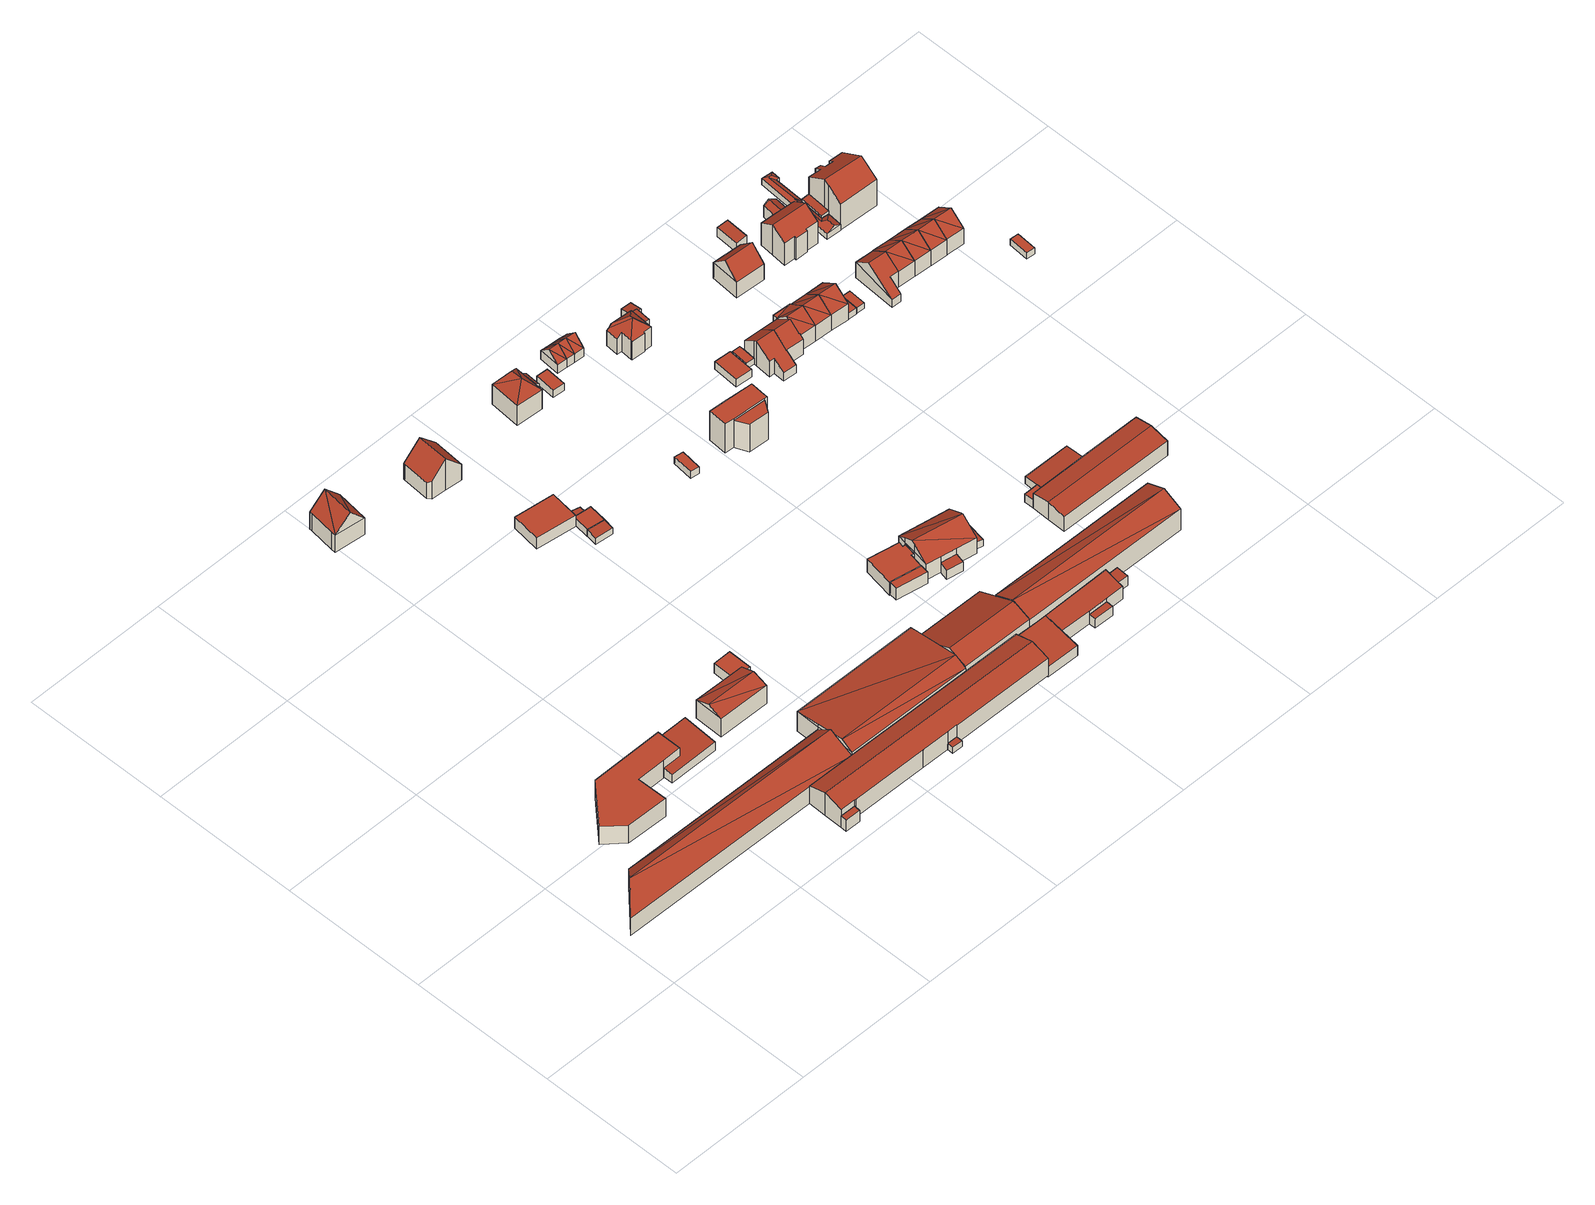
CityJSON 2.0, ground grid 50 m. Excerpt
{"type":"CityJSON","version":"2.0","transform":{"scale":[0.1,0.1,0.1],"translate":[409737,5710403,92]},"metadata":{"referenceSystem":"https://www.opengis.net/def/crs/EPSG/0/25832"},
"CityObjects":{
"building1":{"type":"Building","attributes":{"Gemeindeschluessel":"05978036","Geometrietyp2DReferenz":"3000","function":"31001_2000","roofType":"1000","measuredHeight":7.28},"geometry":[{"type":"MultiSurface","lod":"2","boundaries":[[[0,1,2,3]],[[1,4,5,2]],[[4,6,7,5]],[[6,8,9,7]],[[8,10,11,9]],[[10,12,13,11]],[[12,14,15,13]],[[14,0,3,15]],[[14,12,10,8,6,4,1,0]],[[3,2,5,7,9,11,13,15]]],"semantics":{"surfaces":[{"type":"WallSurface"},{"type":"RoofSurface"},{"type":"GroundSurface"}],"values":[0,0,0,0,0,0,0,0,1,2]}}]},
"building2":{"type":"Building","attributes":{"Gemeindeschluessel":"05978036","Geometrietyp2DReferenz":"3000","function":"31001_2460","roofType":"2100","measuredHeight":4.48},"geometry":[{"type":"MultiSurface","lod":"2","boundaries":[[[16,17,18,19]],[[17,20,21,18]],[[20,22,23,21]],[[22,24,25,23]],[[24,26,27,25]],[[26,16,19,27]],[[26,24,22,20,17,16]],[[19,18,21,23,25,27]]],"semantics":{"surfaces":[{"type":"WallSurface"},{"type":"RoofSurface"},{"type":"GroundSurface"}],"values":[0,0,0,0,0,0,1,2]}}]},
"building3":{"type":"Building","attributes":{"Gemeindeschluessel":"05978036","Geometrietyp2DReferenz":"3000","function":"31001_2000","roofType":"3100","measuredHeight":9.37},"geometry":[{"type":"MultiSurface","lod":"2","boundaries":[[[28,29,30,31]],[[29,32,33,30]],[[32,34,35,33]],[[34,28,31,35]],[[32,29,36]],[[28,34,37]],[[36,28,37]],[[28,36,29]],[[32,37,34]],[[37,32,36]],[[31,30,33,35]]],"semantics":{"surfaces":[{"type":"WallSurface"},{"type":"RoofSurface"},{"type":"GroundSurface"}],"values":[0,0,0,0,0,0,1,1,1,1,2]}}]},
"building4":{"type":"Building","attributes":{"Gemeindeschluessel":"05978036","Geometrietyp2DReferenz":"3000","function":"31001_2500","roofType":"1000","measuredHeight":4.1},"geometry":[{"type":"MultiSurface","lod":"2","boundaries":[[[38,39,40,41]],[[39,42,43,40]],[[42,44,45,43]],[[44,46,47,45]],[[46,38,41,47]],[[46,44,42,39,38]],[[41,40,43,45,47]]],"semantics":{"surfaces":[{"type":"WallSurface"},{"type":"RoofSurface"},{"type":"GroundSurface"}],"values":[0,0,0,0,0,1,2]}}]},
"building5":{"type":"Building","attributes":{"Gemeindeschluessel":"05978036","Geometrietyp2DReferenz":"3000","function":"31001_1100","roofType":"3100","measuredHeight":12.92},"geometry":[{"type":"MultiSurface","lod":"2","boundaries":[[[48,49,50,51]],[[49,52,53,50]],[[52,54,55,53]],[[54,56,57,55]],[[56,58,59,57]],[[58,48,51,59]],[[58,60,61]],[[61,48,58]],[[49,60,56,54,52]],[[49,61,60]],[[56,60,58]],[[48,61,49]],[[51,50,53,55,57,59]]],"semantics":{"surfaces":[{"type":"WallSurface"},{"type":"RoofSurface"},{"type":"GroundSurface"}],"values":[0,0,0,0,0,0,1,1,1,1,0,0,2]}}]},
"building6":{"type":"Building","attributes":{"Gemeindeschluessel":"05978036","Geometrietyp2DReferenz":"3000","function":"31001_2000"},"children":["building6-1","building6-2","building6-3"]},
"building6-1":{"type":"BuildingPart","attributes":{"roofType":"2100","measuredHeight":4.75},"parents":["building6"],"geometry":[{"type":"MultiSurface","lod":"2","boundaries":[[[62,63,64,65]],[[66,67,68,69]],[[67,62,65,68]],[[67,66,63,62]],[[65,64,69,68]],[[69,64,63,66]]],"semantics":{"surfaces":[{"type":"WallSurface"},{"type":"RoofSurface"},{"type":"GroundSurface"},{"type":"ClosureSurface"}],"values":[0,0,0,1,2,3]}}]},
"building6-2":{"type":"BuildingPart","attributes":{"roofType":"2100","measuredHeight":2.44},"parents":["building6"],"geometry":[{"type":"MultiSurface","lod":"2","boundaries":[[[70,71,72,73]],[[71,74,75,72]],[[76,77,78,79]],[[77,70,73,78]],[[77,76,74,71,70]],[[73,72,75,79,78]],[[79,75,74,76]]],"semantics":{"surfaces":[{"type":"WallSurface"},{"type":"RoofSurface"},{"type":"GroundSurface"},{"type":"ClosureSurface"}],"values":[0,0,0,0,1,2,3]}}]},
"building6-3":{"type":"BuildingPart","attributes":{"roofType":"3100","measuredHeight":9.26},"parents":["building6"],"geometry":[{"type":"MultiSurface","lod":"2","boundaries":[[[80,75,74]],[[80,81,82,75]],[[81,83,84,82]],[[83,85,66,69,84]],[[86,87,88,64,63]],[[87,89,90,88]],[[89,91,92,90]],[[91,93,94,92]],[[93,95,96,94]],[[95,97,98,96]],[[97,99,100,98]],[[99,101,102,100]],[[101,103,78,102]],[[103,104,76,79,78]],[[99,97,95,93,91,89,87]],[[87,86,85,83,81,80,104,103,101,99]],[[79,75,82,84,69,64,88,90,92,94,96,98,100,102,78]],[[74,76,104,80]],[[74,75,79,76]],[[63,66,85,86]],[[63,64,69,66]]],"semantics":{"surfaces":[{"type":"WallSurface"},{"type":"RoofSurface"},{"type":"GroundSurface"},{"type":"ClosureSurface"}],"values":[0,0,0,0,0,0,0,0,0,0,0,0,0,0,1,1,2,0,3,0,3]}}]},
"building7":{"type":"Building","attributes":{"Gemeindeschluessel":"05978036","Geometrietyp2DReferenz":"3000","function":"31001_2000"},"children":["building7-1","building7-2","building7-3","building7-4"]},
"building7-1":{"type":"BuildingPart","attributes":{"roofType":"3100","measuredHeight":11.89},"parents":["building7"],"geometry":[{"type":"MultiSurface","lod":"2","boundaries":[[[105,106,107,108]],[[109,110,111,112,113,114]],[[110,105,108,111]],[[105,110,115]],[[116,105,115]],[[105,116,117,118,106]],[[109,115,110]],[[115,109,116]],[[108,107,112,111]],[[114,119,109]],[[112,107,106,120,113]],[[113,120,119,114]],[[116,109,119,117]],[[118,120,106]],[[117,119,120,118]]],"semantics":{"surfaces":[{"type":"WallSurface"},{"type":"RoofSurface"},{"type":"GroundSurface"},{"type":"ClosureSurface"}],"values":[0,0,0,0,1,1,1,1,2,0,3,3,0,0,3]}}]},
"building7-2":{"type":"BuildingPart","attributes":{"roofType":"3100","measuredHeight":10.57},"parents":["building7"],"geometry":[{"type":"MultiSurface","lod":"2","boundaries":[[[121,122,123,124,125]],[[122,126,127,123]],[[126,128,129,130,127]],[[131,132,133,134,135]],[[131,136,137,138]],[[138,132,131]],[[137,139,140,126,122]],[[122,141,142,143,138,137]],[[121,141,122]],[[126,140,128]],[[134,124,123,127,130,135]],[[125,144,121]],[[145,133,132]],[[125,124,134,133]],[[125,133,145,144]],[[129,128,146]],[[135,130,129,147,131]],[[147,129,146]],[[138,143,145,132]],[[142,141,121,144]],[[143,142,144,145]],[[128,140,139,146]],[[147,136,131]],[[146,139,137,136,147]]],"semantics":{"surfaces":[{"type":"WallSurface"},{"type":"RoofSurface"},{"type":"GroundSurface"},{"type":"ClosureSurface"}],"values":[0,0,0,0,1,1,1,1,0,0,2,0,0,3,3,0,3,3,0,0,3,0,3,3]}}]},
"building7-3":{"type":"BuildingPart","attributes":{"roofType":"3100","measuredHeight":10.95},"parents":["building7"],"geometry":[{"type":"MultiSurface","lod":"2","boundaries":[[[133,148,149,134]],[[148,150,151,149]],[[150,125,124,151]],[[150,148,152]],[[152,133,145,143,153]],[[133,152,148]],[[150,153,142,144,125]],[[153,150,152]],[[134,149,151,124]],[[134,124,125,133]],[[142,153,143]],[[125,144,145,133]],[[144,142,143,145]]],"semantics":{"surfaces":[{"type":"WallSurface"},{"type":"RoofSurface"},{"type":"GroundSurface"},{"type":"ClosureSurface"}],"values":[0,0,0,0,1,1,1,1,2,3,0,3,3]}}]},
"building7-4":{"type":"BuildingPart","attributes":{"roofType":"3100","measuredHeight":11.75},"parents":["building7"],"geometry":[{"type":"MultiSurface","lod":"2","boundaries":[[[154,155,131,135,107,106]],[[129,156,157,130]],[[155,154,158,159]],[[156,129,146,139,159,158,117,119,114]],[[107,135,130,157,112]],[[136,131,155]],[[129,130,135,131,147]],[[147,131,136]],[[112,157,156,113]],[[106,120,118,154]],[[107,112,113,120,106]],[[155,159,139,137,136]],[[147,146,129]],[[136,137,139,146,147]],[[158,154,118,117]],[[114,113,156]],[[119,120,113,114]],[[120,119,117,118]]],"semantics":{"surfaces":[{"type":"WallSurface"},{"type":"RoofSurface"},{"type":"GroundSurface"},{"type":"ClosureSurface"}],"values":[0,0,1,1,2,0,3,3,0,0,3,0,3,3,0,0,3,3]}}]},
"building8":{"type":"Building","attributes":{"Gemeindeschluessel":"05978036","Geometrietyp2DReferenz":"3000","function":"31001_2400","roofType":"1000","measuredHeight":4.52},"geometry":[{"type":"MultiSurface","lod":"2","boundaries":[[[160,161,162,163]],[[161,164,165,162]],[[164,166,167,165]],[[166,168,169,167]],[[168,170,171,169]],[[170,160,163,171]],[[170,168,166,164,161,160]],[[163,162,165,167,169,171]]],"semantics":{"surfaces":[{"type":"WallSurface"},{"type":"RoofSurface"},{"type":"GroundSurface"}],"values":[0,0,0,0,0,0,1,2]}}]},
"building9":{"type":"Building","attributes":{"Gemeindeschluessel":"05978036","Geometrietyp2DReferenz":"3000","function":"31001_1000","roofType":"3100","measuredHeight":12.85},"geometry":[{"type":"MultiSurface","lod":"2","boundaries":[[[172,173,174,175]],[[173,176,177,174]],[[176,178,179,177]],[[178,180,181,179]],[[180,182,183,181]],[[182,184,185,183]],[[184,186,187,185]],[[186,188,189,187]],[[188,172,175,189]],[[184,182,180,178,176]],[[176,173,172,188,186,184]],[[175,174,177,179,181,183,185,187,189]]],"semantics":{"surfaces":[{"type":"WallSurface"},{"type":"RoofSurface"},{"type":"GroundSurface"}],"values":[0,0,0,0,0,0,0,0,0,1,1,2]}}]},
"building10":{"type":"Building","attributes":{"Gemeindeschluessel":"05978036","Geometrietyp2DReferenz":"3000","function":"31001_2400","roofType":"2100","measuredHeight":2.75},"geometry":[{"type":"MultiSurface","lod":"2","boundaries":[[[190,191,192,193]],[[191,194,195,192]],[[194,196,197,195]],[[196,190,193,197]],[[196,194,191,190]],[[193,192,195,197]]],"semantics":{"surfaces":[{"type":"WallSurface"},{"type":"RoofSurface"},{"type":"GroundSurface"}],"values":[0,0,0,0,1,2]}}]},
"building11":{"type":"Building","attributes":{"Gemeindeschluessel":"05978036","Geometrietyp2DReferenz":"3000","function":"31001_2460","roofType":"1000","measuredHeight":2.92},"geometry":[{"type":"MultiSurface","lod":"2","boundaries":[[[191,198,199,200]],[[198,201,202,199]],[[201,203,204,202]],[[203,205,206,204]],[[205,194,207,206]],[[194,191,200,207]],[[194,205,203,201,198,191]],[[200,199,202,204,206,207]]],"semantics":{"surfaces":[{"type":"WallSurface"},{"type":"RoofSurface"},{"type":"GroundSurface"}],"values":[0,0,0,0,0,0,1,2]}}]},
"building12":{"type":"Building","attributes":{"Gemeindeschluessel":"05978036","Geometrietyp2DReferenz":"3000","function":"31001_2400","roofType":"2100","measuredHeight":3},"geometry":[{"type":"MultiSurface","lod":"2","boundaries":[[[208,201,209,210]],[[201,211,212,209]],[[211,213,214,212]],[[213,208,210,214]],[[213,211,201,208]],[[210,209,212,214]]],"semantics":{"surfaces":[{"type":"WallSurface"},{"type":"RoofSurface"},{"type":"GroundSurface"}],"values":[0,0,0,0,1,2]}}]},
"building13":{"type":"Building","attributes":{"Gemeindeschluessel":"05978036","Geometrietyp2DReferenz":"3000","function":"51009_1610","roofType":"1000","measuredHeight":4.83},"geometry":[{"type":"MultiSurface","lod":"2","boundaries":[[[215,216,217,218]],[[216,219,220,217]],[[219,221,222,220]],[[221,215,218,222]],[[221,219,216,215]],[[218,217,220,222]]],"semantics":{"surfaces":[{"type":"WallSurface"},{"type":"RoofSurface"},{"type":"GroundSurface"}],"values":[0,0,0,0,1,2]}}]},
"building14":{"type":"Building","attributes":{"Gemeindeschluessel":"05978036","Geometrietyp2DReferenz":"3000","function":"31001_2000","roofType":"1000","measuredHeight":5.39},"geometry":[{"type":"MultiSurface","lod":"2","boundaries":[[[223,224,225,226]],[[224,227,228,225]],[[227,229,230,228]],[[229,231,232,230]],[[231,233,234,232]],[[233,235,236,234]],[[235,237,238,236]],[[237,223,226,238]],[[237,235,233,231,229,227,224,223]],[[226,225,228,230,232,234,236,238]]],"semantics":{"surfaces":[{"type":"WallSurface"},{"type":"RoofSurface"},{"type":"GroundSurface"}],"values":[0,0,0,0,0,0,0,0,1,2]}}]},
"building15":{"type":"Building","attributes":{"Gemeindeschluessel":"05978036","Geometrietyp2DReferenz":"3000","function":"31001_2000"},"children":["building15-1","building15-2","building15-3","building15-4"]},
"building15-1":{"type":"BuildingPart","attributes":{"roofType":"2100","measuredHeight":6.74},"parents":["building15"],"geometry":[{"type":"MultiSurface","lod":"2","boundaries":[[[239,240,241,242,243]],[[244,245,246,247,248]],[[245,249,250,251,246]],[[252,253,254,255,256]],[[253,252,249,245,244,240,239]],[[243,242,247,246,251,255,254]],[[244,248,241,240]],[[248,247,242,241]],[[256,250,249,252]],[[256,255,251,250]],[[243,254,253,239]]],"semantics":{"surfaces":[{"type":"WallSurface"},{"type":"RoofSurface"},{"type":"GroundSurface"},{"type":"ClosureSurface"}],"values":[0,0,0,0,1,2,0,3,0,3,3]}}]},
"building15-2":{"type":"BuildingPart","attributes":{"roofType":"2100","measuredHeight":4.12},"parents":["building15"],"geometry":[{"type":"MultiSurface","lod":"2","boundaries":[[[241,257,258,242]],[[257,259,260,258]],[[259,248,247,260]],[[248,259,257,241]],[[242,258,260,247]],[[242,247,248,241]]],"semantics":{"surfaces":[{"type":"WallSurface"},{"type":"RoofSurface"},{"type":"GroundSurface"},{"type":"ClosureSurface"}],"values":[0,0,0,1,2,3]}}]},
"building15-3":{"type":"BuildingPart","attributes":{"roofType":"2100","measuredHeight":6.67},"parents":["building15"],"geometry":[{"type":"MultiSurface","lod":"2","boundaries":[[[261,262,263,264]],[[262,239,243,263]],[[265,266,267,254,253]],[[266,268,269,267]],[[268,261,264,269]],[[268,266,265,239,262,261]],[[264,263,243,254,267,269]],[[265,253,239]],[[253,254,243,239]]],"semantics":{"surfaces":[{"type":"WallSurface"},{"type":"RoofSurface"},{"type":"GroundSurface"},{"type":"ClosureSurface"}],"values":[0,0,0,0,0,1,2,0,3]}}]},
"building15-4":{"type":"BuildingPart","attributes":{"roofType":"2100","measuredHeight":3.86},"parents":["building15"],"geometry":[{"type":"MultiSurface","lod":"2","boundaries":[[[270,256,255,271]],[[250,272,273,251]],[[272,270,271,273]],[[272,250,256,270]],[[271,255,251,273]],[[251,255,256,250]]],"semantics":{"surfaces":[{"type":"WallSurface"},{"type":"RoofSurface"},{"type":"GroundSurface"},{"type":"ClosureSurface"}],"values":[0,0,0,1,2,3]}}]},
"building16":{"type":"Building","attributes":{"Gemeindeschluessel":"05978036","Geometrietyp2DReferenz":"3000","function":"31001_2500","roofType":"1000","measuredHeight":2.7},"geometry":[{"type":"MultiSurface","lod":"2","boundaries":[[[274,275,276,277]],[[275,278,279,276]],[[278,280,281,279]],[[280,274,277,281]],[[280,278,275,274]],[[277,276,279,281]]],"semantics":{"surfaces":[{"type":"WallSurface"},{"type":"RoofSurface"},{"type":"GroundSurface"}],"values":[0,0,0,0,1,2]}}]},
"building17":{"type":"Building","attributes":{"Gemeindeschluessel":"05978036","Geometrietyp2DReferenz":"3000","function":"31001_1000"},"children":["building17-1","building17-2"]},
"building17-1":{"type":"BuildingPart","attributes":{"roofType":"2100","measuredHeight":8.07},"parents":["building17"],"geometry":[{"type":"MultiSurface","lod":"2","boundaries":[[[282,283,284,285,286]],[[283,287,288,284]],[[287,289,290,288]],[[289,291,292,293,290]],[[291,289,287,283,282]],[[285,284,288,290,293]],[[286,292,291,282]],[[286,285,293,292]]],"semantics":{"surfaces":[{"type":"WallSurface"},{"type":"RoofSurface"},{"type":"GroundSurface"},{"type":"ClosureSurface"}],"values":[0,0,0,0,1,2,0,3]}}]},
"building17-2":{"type":"BuildingPart","attributes":{"roofType":"3200","measuredHeight":13.08},"parents":["building17"],"geometry":[{"type":"MultiSurface","lod":"2","boundaries":[[[294,295,296,297]],[[295,298,299,296]],[[298,286,285,299]],[[292,300,301,293]],[[300,302,303,301]],[[302,294,297,303]],[[298,295,294,304]],[[302,300,305]],[[294,305,304]],[[305,294,302]],[[305,298,304]],[[298,305,300,292,286]],[[297,296,299,285,293,301,303]],[[293,285,286,292]]],"semantics":{"surfaces":[{"type":"WallSurface"},{"type":"RoofSurface"},{"type":"GroundSurface"},{"type":"ClosureSurface"}],"values":[0,0,0,0,0,0,1,1,1,1,1,1,2,3]}}]},
"building18":{"type":"Building","attributes":{"Gemeindeschluessel":"05978036","Geometrietyp2DReferenz":"3000","function":"31001_2000"},"children":["building18-1","building18-2"]},
"building18-1":{"type":"BuildingPart","attributes":{"roofType":"3100","measuredHeight":10.33},"parents":["building18"],"geometry":[{"type":"MultiSurface","lod":"2","boundaries":[[[306,307,308,309]],[[307,310,311,308]],[[310,312,313,311]],[[312,314,315,313]],[[314,316,315]],[[317,318,319]],[[317,320,321,318]],[[320,322,323,321]],[[322,324,325,323]],[[324,326,327,325]],[[326,306,309,327]],[[328,329,306,326]],[[326,330,331,328]],[[312,332,328,331]],[[333,320,317,314,312,331]],[[322,333,331,330,324]],[[320,333,322]],[[307,329,328,332,310]],[[310,332,312]],[[324,330,326]],[[306,329,307]],[[309,308,311,313,315,318,321,323,325,327]],[[319,316,314,317]],[[319,318,315,316]]],"semantics":{"surfaces":[{"type":"WallSurface"},{"type":"RoofSurface"},{"type":"GroundSurface"},{"type":"ClosureSurface"}],"values":[0,0,0,0,0,0,0,0,0,0,0,1,1,1,1,0,0,0,0,0,0,2,0,3]}}]},
"building18-2":{"type":"BuildingPart","attributes":{"roofType":"2100","measuredHeight":4.2},"parents":["building18"],"geometry":[{"type":"MultiSurface","lod":"2","boundaries":[[[316,334,335,315]],[[334,336,337,335]],[[336,319,318,337]],[[319,336,334,316]],[[315,335,337,318]],[[315,318,319,316]]],"semantics":{"surfaces":[{"type":"WallSurface"},{"type":"RoofSurface"},{"type":"GroundSurface"},{"type":"ClosureSurface"}],"values":[0,0,0,1,2,3]}}]},
"building19":{"type":"Building","attributes":{"Gemeindeschluessel":"05978036","Geometrietyp2DReferenz":"3000","function":"31001_2000","roofType":"2100","measuredHeight":2.86},"geometry":[{"type":"MultiSurface","lod":"2","boundaries":[[[338,339,340,341]],[[339,342,343,340]],[[342,344,345,343]],[[344,338,341,345]],[[344,342,339,338]],[[341,340,343,345]]],"semantics":{"surfaces":[{"type":"WallSurface"},{"type":"RoofSurface"},{"type":"GroundSurface"}],"values":[0,0,0,0,1,2]}}]},
"building20":{"type":"Building","attributes":{"Gemeindeschluessel":"05978036","Geometrietyp2DReferenz":"3000","function":"31001_2460","roofType":"1000","measuredHeight":3.03},"geometry":[{"type":"MultiSurface","lod":"2","boundaries":[[[346,347,348,349]],[[347,350,351,348]],[[350,352,353,351]],[[352,346,349,353]],[[352,350,347,346]],[[349,348,351,353]]],"semantics":{"surfaces":[{"type":"WallSurface"},{"type":"RoofSurface"},{"type":"GroundSurface"}],"values":[0,0,0,0,1,2]}}]},
"building21":{"type":"Building","attributes":{"Gemeindeschluessel":"05978036","Geometrietyp2DReferenz":"3000","function":"31001_2400"},"children":["building21-1","building21-2"]},
"building21-1":{"type":"BuildingPart","attributes":{"roofType":"1000","measuredHeight":11.9},"parents":["building21"],"geometry":[{"type":"MultiSurface","lod":"2","boundaries":[[[354,355,356,357]],[[355,358,359,356]],[[358,360,361,359]],[[360,362,363,361]],[[362,364,365,363]],[[364,366,367,365]],[[366,368,369,370,367]],[[371,354,357,372,373]],[[371,368,366,364,362,360,358,355,354]],[[357,356,359,361,363,365,367,370,372]],[[373,369,368,371]],[[373,372,370,369]]],"semantics":{"surfaces":[{"type":"WallSurface"},{"type":"RoofSurface"},{"type":"GroundSurface"},{"type":"ClosureSurface"}],"values":[0,0,0,0,0,0,0,0,1,2,0,3]}}]},
"building21-2":{"type":"BuildingPart","attributes":{"roofType":"1000","measuredHeight":11.31},"parents":["building21"],"geometry":[{"type":"MultiSurface","lod":"2","boundaries":[[[374,373,372,375]],[[369,376,377,370]],[[376,374,375,377]],[[376,369,373,374]],[[375,372,370,377]],[[370,372,373,369]]],"semantics":{"surfaces":[{"type":"WallSurface"},{"type":"RoofSurface"},{"type":"GroundSurface"},{"type":"ClosureSurface"}],"values":[0,0,0,1,2,3]}}]},
"building22":{"type":"Building","attributes":{"Gemeindeschluessel":"05978036","Geometrietyp2DReferenz":"3000","function":"31001_2460"},"children":["building22-1","building22-2","building22-3"]},
"building22-1":{"type":"BuildingPart","attributes":{"roofType":"3100","measuredHeight":6.96},"parents":["building22"],"geometry":[{"type":"MultiSurface","lod":"2","boundaries":[[[378,379,380,381]],[[379,382,383,380]],[[382,384,385,383]],[[382,379,386]],[[386,378,387,388]],[[378,386,379]],[[382,388,389,384]],[[388,382,386]],[[381,380,383,385]],[[381,385,384,378]],[[388,387,388,389]],[[388,387,378,384,389]]],"semantics":{"surfaces":[{"type":"WallSurface"},{"type":"RoofSurface"},{"type":"GroundSurface"},{"type":"ClosureSurface"}],"values":[0,0,0,0,1,1,1,1,2,3,0,3]}}]},
"building22-2":{"type":"BuildingPart","attributes":{"roofType":"3100","measuredHeight":6.96},"parents":["building22"],"geometry":[{"type":"MultiSurface","lod":"2","boundaries":[[[390,391,392,393]],[[394,395,396,397]],[[395,390,393,396]],[[390,395,398]],[[399,390,398]],[[390,399,400,391]],[[394,398,395]],[[398,394,401,399]],[[393,392,397,396]],[[397,392,391,394]],[[399,401,399,400]],[[399,401,394,391,400]]],"semantics":{"surfaces":[{"type":"WallSurface"},{"type":"RoofSurface"},{"type":"GroundSurface"},{"type":"ClosureSurface"}],"values":[0,0,0,0,1,1,1,1,2,3,0,3]}}]},
"building22-3":{"type":"BuildingPart","attributes":{"roofType":"3100","measuredHeight":6.93},"parents":["building22"],"geometry":[{"type":"MultiSurface","lod":"2","boundaries":[[[378,381,392,391]],[[394,397,385,384]],[[388,391,400,399]],[[391,388,387,378]],[[384,399,401,394]],[[399,384,389,388]],[[392,381,385,397]],[[384,385,381,378]],[[391,392,397,394]],[[378,387,388,389,384]],[[394,401,399,400,391]]],"semantics":{"surfaces":[{"type":"WallSurface"},{"type":"RoofSurface"},{"type":"GroundSurface"},{"type":"ClosureSurface"}],"values":[0,0,1,1,1,1,2,3,3,3,3]}}]},
"building23":{"type":"Building","attributes":{"Gemeindeschluessel":"05978036","Geometrietyp2DReferenz":"3000","function":"31001_2000","roofType":"1000","measuredHeight":3.32},"geometry":[{"type":"MultiSurface","lod":"2","boundaries":[[[402,403,404,405]],[[403,406,407,404]],[[406,408,409,407]],[[408,402,405,409]],[[408,406,403,402]],[[405,404,407,409]]],"semantics":{"surfaces":[{"type":"WallSurface"},{"type":"RoofSurface"},{"type":"GroundSurface"}],"values":[0,0,0,0,1,2]}}]},
"building24":{"type":"Building","attributes":{"Gemeindeschluessel":"05978036","Geometrietyp2DReferenz":"3000","function":"31001_1000"},"children":["building24-1","building24-2"]},
"building24-1":{"type":"BuildingPart","attributes":{"roofType":"2100","measuredHeight":7.32},"parents":["building24"],"geometry":[{"type":"MultiSurface","lod":"2","boundaries":[[[410,411,412,413]],[[414,415,416,417]],[[415,410,413,416]],[[415,414,411,410]],[[413,412,417,416]],[[417,412,411,414]]],"semantics":{"surfaces":[{"type":"WallSurface"},{"type":"RoofSurface"},{"type":"GroundSurface"},{"type":"ClosureSurface"}],"values":[0,0,0,1,2,3]}}]},
"building24-2":{"type":"BuildingPart","attributes":{"roofType":"3200","measuredHeight":11.45},"parents":["building24"],"geometry":[{"type":"MultiSurface","lod":"2","boundaries":[[[418,419,420,421]],[[419,422,423,420]],[[422,424,414,417,423]],[[425,426,427,412,411]],[[426,428,429,427]],[[428,430,431,429]],[[430,432,433,431]],[[432,434,435,433]],[[434,436,437,435]],[[436,438,439,437]],[[438,440,441,439]],[[440,418,421,441]],[[436,434,432,430,428,442]],[[424,422,443]],[[426,425,424,443]],[[428,426,443,442]],[[422,419,442,443]],[[419,418,440,438,436,442]],[[421,420,423,417,412,427,429,431,433,435,437,439,441]],[[411,414,424,425]],[[411,412,417,414]]],"semantics":{"surfaces":[{"type":"WallSurface"},{"type":"RoofSurface"},{"type":"GroundSurface"},{"type":"ClosureSurface"}],"values":[0,0,0,0,0,0,0,0,0,0,0,0,1,1,1,1,1,1,2,0,3]}}]},
"building25":{"type":"Building","attributes":{"Gemeindeschluessel":"05978036","Geometrietyp2DReferenz":"3000","function":"31001_2460","roofType":"1000","measuredHeight":3},"geometry":[{"type":"MultiSurface","lod":"2","boundaries":[[[444,445,446,447]],[[445,448,449,446]],[[448,450,451,449]],[[450,444,447,451]],[[450,448,445,444]],[[447,446,449,451]]],"semantics":{"surfaces":[{"type":"WallSurface"},{"type":"RoofSurface"},{"type":"GroundSurface"}],"values":[0,0,0,0,1,2]}}]},
"building26":{"type":"Building","attributes":{"Gemeindeschluessel":"05978036","Geometrietyp2DReferenz":"3000","function":"31001_2460","roofType":"2100","measuredHeight":3.54},"geometry":[{"type":"MultiSurface","lod":"2","boundaries":[[[452,453,454,455]],[[453,456,457,454]],[[456,458,459,457]],[[458,460,461,459]],[[460,452,455,461]],[[460,458,456,453,452]],[[455,454,457,459,461]]],"semantics":{"surfaces":[{"type":"WallSurface"},{"type":"RoofSurface"},{"type":"GroundSurface"}],"values":[0,0,0,0,0,1,2]}}]},
"building27":{"type":"Building","attributes":{"Gemeindeschluessel":"05978036","Geometrietyp2DReferenz":"3000","function":"31001_2460","roofType":"1000","measuredHeight":2.44},"geometry":[{"type":"MultiSurface","lod":"2","boundaries":[[[462,463,464,465]],[[463,466,467,464]],[[466,468,469,467]],[[468,470,471,469]],[[470,462,465,471]],[[470,468,466,463,462]],[[465,464,467,469,471]]],"semantics":{"surfaces":[{"type":"WallSurface"},{"type":"RoofSurface"},{"type":"GroundSurface"}],"values":[0,0,0,0,0,1,2]}}]},
"building28":{"type":"Building","attributes":{"Gemeindeschluessel":"05978036","Geometrietyp2DReferenz":"3000","function":"31001_9998","roofType":"2100","measuredHeight":4.62},"geometry":[{"type":"MultiSurface","lod":"2","boundaries":[[[472,473,474,475]],[[473,476,477,474]],[[476,478,479,477]],[[478,472,475,479]],[[478,476,473,472]],[[475,474,477,479]]],"semantics":{"surfaces":[{"type":"WallSurface"},{"type":"RoofSurface"},{"type":"GroundSurface"}],"values":[0,0,0,0,1,2]}}]},
"building29":{"type":"Building","attributes":{"Gemeindeschluessel":"05978036","Geometrietyp2DReferenz":"3000","function":"31001_2000","roofType":"3100","measuredHeight":7.21},"geometry":[{"type":"MultiSurface","lod":"2","boundaries":[[[480,481,405,482]],[[481,483,409,405]],[[483,484,485,409]],[[484,486,487,485]],[[486,488,489,487]],[[488,490,491,489]],[[490,492,493,491]],[[492,480,482,493]],[[488,486,484,483,481,480]],[[480,492,490,488]],[[482,405,409,485,487,489,491,493]]],"semantics":{"surfaces":[{"type":"WallSurface"},{"type":"RoofSurface"},{"type":"GroundSurface"}],"values":[0,0,0,0,0,0,0,0,1,1,2]}}]},
"building30":{"type":"Building","attributes":{"Gemeindeschluessel":"05978036","Geometrietyp2DReferenz":"3000","function":"31001_1000","roofType":"3100","measuredHeight":10.34},"geometry":[{"type":"MultiSurface","lod":"2","boundaries":[[[494,495,496,497]],[[495,498,499,496]],[[498,500,501,499]],[[500,502,503,501]],[[502,504,505,503]],[[504,506,507,505]],[[506,508,509,507]],[[508,510,511,509]],[[510,512,513,511]],[[512,514,515,513]],[[514,494,497,515]],[[510,508,506,504,502]],[[502,500,498,495,494,514,512,510]],[[497,496,499,501,503,505,507,509,511,513,515]]],"semantics":{"surfaces":[{"type":"WallSurface"},{"type":"RoofSurface"},{"type":"GroundSurface"}],"values":[0,0,0,0,0,0,0,0,0,0,0,1,1,2]}}]},
"building31":{"type":"Building","attributes":{"Gemeindeschluessel":"05978036","Geometrietyp2DReferenz":"3000","function":"31001_1000","roofType":"5000","measuredHeight":10.33},"geometry":[{"type":"MultiSurface","lod":"2","boundaries":[[[516,517,509,513]],[[517,518,519,509]],[[518,520,521,519]],[[520,522,523,521]],[[522,524,525,523]],[[524,526,515,525]],[[526,516,513,515]],[[527,518,517,528]],[[524,522,520,527,528,516,526]],[[520,518,527]],[[517,516,528]],[[513,509,519,521,523,525,515]]],"semantics":{"surfaces":[{"type":"WallSurface"},{"type":"RoofSurface"},{"type":"GroundSurface"}],"values":[0,0,0,0,0,0,0,1,1,0,0,2]}}]},
"building32":{"type":"Building","attributes":{"Gemeindeschluessel":"05978036","Geometrietyp2DReferenz":"3000","function":"31001_1000","roofType":"5000","measuredHeight":10.37},"geometry":[{"type":"MultiSurface","lod":"2","boundaries":[[[529,530,531,532]],[[530,533,534,531]],[[533,535,536,534]],[[535,537,538,536]],[[537,539,540,538]],[[539,541,542,540]],[[541,529,532,542]],[[537,543,544]],[[544,541,539,537]],[[529,543,535]],[[533,529,535]],[[529,533,530]],[[529,544,543]],[[535,543,537]],[[541,544,529]],[[532,531,534,536,538,540,542]]],"semantics":{"surfaces":[{"type":"WallSurface"},{"type":"RoofSurface"},{"type":"GroundSurface"}],"values":[0,0,0,0,0,0,0,1,1,1,1,1,1,0,0,2]}}]},
"building33":{"type":"Building","attributes":{"Gemeindeschluessel":"05978036","Geometrietyp2DReferenz":"3000","function":"31001_1000","roofType":"3100","measuredHeight":10.44},"geometry":[{"type":"MultiSurface","lod":"2","boundaries":[[[545,546,547,548]],[[546,549,550,547]],[[549,551,552,550]],[[551,545,548,552]],[[549,546,553]],[[545,551,554]],[[545,553,546]],[[553,545,554]],[[554,549,553]],[[549,554,551]],[[548,547,550,552]]],"semantics":{"surfaces":[{"type":"WallSurface"},{"type":"RoofSurface"},{"type":"GroundSurface"}],"values":[0,0,0,0,0,0,1,1,1,1,2]}}]},
"building34":{"type":"Building","attributes":{"Gemeindeschluessel":"05978036","Geometrietyp2DReferenz":"3000","function":"31001_1000","roofType":"3100","measuredHeight":10.57},"geometry":[{"type":"MultiSurface","lod":"2","boundaries":[[[555,556,557,547]],[[556,558,559,557]],[[558,560,550,559]],[[560,555,547,550]],[[558,556,561]],[[555,560,562]],[[555,561,556]],[[561,555,562]],[[562,558,561]],[[558,562,560]],[[547,557,559,550]]],"semantics":{"surfaces":[{"type":"WallSurface"},{"type":"RoofSurface"},{"type":"GroundSurface"}],"values":[0,0,0,0,0,0,1,1,1,1,2]}}]},
"building35":{"type":"Building","attributes":{"Gemeindeschluessel":"05978036","Geometrietyp2DReferenz":"3000","function":"31001_1000","roofType":"3100","measuredHeight":11.34},"geometry":[{"type":"MultiSurface","lod":"2","boundaries":[[[563,564,565,566]],[[564,567,568,565]],[[567,569,570,568]],[[569,563,566,570]],[[567,564,571]],[[563,569,572]],[[564,563,572,571]],[[569,567,571,572]],[[566,565,568,570]]],"semantics":{"surfaces":[{"type":"WallSurface"},{"type":"RoofSurface"},{"type":"GroundSurface"}],"values":[0,0,0,0,0,0,1,1,2]}}]},
"building36":{"type":"Building","attributes":{"Gemeindeschluessel":"05978036","Geometrietyp2DReferenz":"3000","function":"31001_2460","roofType":"1000","measuredHeight":2.38},"geometry":[{"type":"MultiSurface","lod":"2","boundaries":[[[573,574,575,576]],[[574,577,578,575]],[[577,579,580,578]],[[579,573,576,580]],[[579,577,574,573]],[[576,575,578,580]]],"semantics":{"surfaces":[{"type":"WallSurface"},{"type":"RoofSurface"},{"type":"GroundSurface"}],"values":[0,0,0,0,1,2]}}]},
"building37":{"type":"Building","attributes":{"Gemeindeschluessel":"05978036","Geometrietyp2DReferenz":"3000","function":"31001_2460","roofType":"1000","measuredHeight":2.35},"geometry":[{"type":"MultiSurface","lod":"2","boundaries":[[[579,577,581,582]],[[577,583,584,581]],[[583,585,586,584]],[[585,579,582,586]],[[585,583,577,579]],[[581,584,586,582]]],"semantics":{"surfaces":[{"type":"WallSurface"},{"type":"RoofSurface"},{"type":"GroundSurface"}],"values":[0,0,0,0,1,2]}}]},
"building38":{"type":"Building","attributes":{"Gemeindeschluessel":"05978036","Geometrietyp2DReferenz":"3000","function":"31001_2460","roofType":"2100","measuredHeight":4.22},"geometry":[{"type":"MultiSurface","lod":"2","boundaries":[[[587,588,589,590]],[[588,591,592,589]],[[591,593,594,592]],[[593,587,590,594]],[[593,591,588,587]],[[590,589,592,594]]],"semantics":{"surfaces":[{"type":"WallSurface"},{"type":"RoofSurface"},{"type":"GroundSurface"}],"values":[0,0,0,0,1,2]}}]},
"building39":{"type":"Building","attributes":{"Gemeindeschluessel":"05978036","Geometrietyp2DReferenz":"3000","function":"31001_1000","roofType":"5000","measuredHeight":10.39},"geometry":[{"type":"MultiSurface","lod":"2","boundaries":[[[595,596,597,598]],[[596,599,600,597]],[[599,601,602,600]],[[601,603,604,602]],[[603,605,606,604]],[[605,595,598,606]],[[607,605,603,608]],[[596,595,607,608,601,599]],[[603,601,608]],[[595,605,607]],[[598,597,600,602,604,606]]],"semantics":{"surfaces":[{"type":"WallSurface"},{"type":"RoofSurface"},{"type":"GroundSurface"}],"values":[0,0,0,0,0,0,1,1,0,0,2]}}]},
"building40":{"type":"Building","attributes":{"Gemeindeschluessel":"05978036","Geometrietyp2DReferenz":"3000","function":"31001_1000"},"children":["building40-1","building40-2"]},
"building40-1":{"type":"BuildingPart","attributes":{"roofType":"3100","measuredHeight":12.48},"parents":["building40"],"geometry":[{"type":"MultiSurface","lod":"2","boundaries":[[[609,610,611,612]],[[610,613,614,611]],[[613,615,616,614]],[[615,617,618,616]],[[617,619,620,618]],[[619,621,622,623,620]],[[624,625,626]],[[624,627,628,625]],[[627,629,630,628]],[[629,631,632,630]],[[631,633,634,632]],[[633,609,612,634]],[[629,627,624,621,619,617]],[[617,615,613,610,609,633,631,629]],[[612,611,614,616,618,620,623,635,625,628,630,632,634]],[[626,636,622,621,624]],[[626,625,635,636]],[[635,623,622,636]]],"semantics":{"surfaces":[{"type":"WallSurface"},{"type":"RoofSurface"},{"type":"GroundSurface"},{"type":"ClosureSurface"}],"values":[0,0,0,0,0,0,0,0,0,0,0,0,1,1,2,0,3,3]}}]},
"building40-2":{"type":"BuildingPart","attributes":{"roofType":"5000","measuredHeight":6.09},"parents":["building40"],"geometry":[{"type":"MultiSurface","lod":"2","boundaries":[[[637,638,639,640]],[[638,641,642,639]],[[641,643,644,642]],[[643,645,646,644]],[[645,647,648,646]],[[647,626,625,648]],[[622,649,650,623]],[[649,637,640,650]],[[636,626,647,645]],[[645,643,641,638,637,649,622,636]],[[640,639,642,644,646,648,625,635,623,650]],[[635,625,626,636]],[[635,636,622,623]]],"semantics":{"surfaces":[{"type":"WallSurface"},{"type":"RoofSurface"},{"type":"GroundSurface"},{"type":"ClosureSurface"}],"values":[0,0,0,0,0,0,0,0,1,1,2,3,3]}}]},
"building41":{"type":"Building","attributes":{"Gemeindeschluessel":"05978036","Geometrietyp2DReferenz":"3000","function":"31001_1000","roofType":"3100","measuredHeight":10.43},"geometry":[{"type":"MultiSurface","lod":"2","boundaries":[[[651,652,653,606]],[[652,654,655,653]],[[654,656,598,655]],[[656,651,606,598]],[[654,652,657]],[[651,656,658]],[[651,657,652]],[[657,651,658]],[[658,654,657]],[[654,658,656]],[[606,653,655,598]]],"semantics":{"surfaces":[{"type":"WallSurface"},{"type":"RoofSurface"},{"type":"GroundSurface"}],"values":[0,0,0,0,0,0,1,1,1,1,2]}}]},
"building42":{"type":"Building","attributes":{"Gemeindeschluessel":"05978036","Geometrietyp2DReferenz":"3000","function":"31001_1000","roofType":"3100","measuredHeight":10.44},"geometry":[{"type":"MultiSurface","lod":"2","boundaries":[[[652,659,660,653]],[[659,661,662,660]],[[661,654,655,662]],[[654,652,653,655]],[[661,659,663]],[[652,654,657]],[[652,663,659]],[[663,652,657]],[[657,661,663]],[[661,657,654]],[[653,660,662,655]]],"semantics":{"surfaces":[{"type":"WallSurface"},{"type":"RoofSurface"},{"type":"GroundSurface"}],"values":[0,0,0,0,0,0,1,1,1,1,2]}}]},
"building43":{"type":"Building","attributes":{"Gemeindeschluessel":"05978036","Geometrietyp2DReferenz":"3000","function":"31001_1000","roofType":"5000","measuredHeight":3.9},"geometry":[{"type":"MultiSurface","lod":"2","boundaries":[[[664,665,666,667]],[[665,668,669,666]],[[668,670,671,669]],[[670,672,673,671]],[[672,674,675,673]],[[674,676,677,675]],[[676,678,679,677]],[[678,680,681,679]],[[680,682,683,681]],[[682,664,667,683]],[[684,685,682,680]],[[686,684,680,678]],[[687,686,678,676]],[[688,687,676,674]],[[689,688,674,672]],[[690,691,689,672,670]],[[690,670,668]],[[691,690,668,665]],[[685,684,686,687,688,689,691,665,664]],[[685,664,682]],[[667,666,669,671,673,675,677,679,681,683]]],"semantics":{"surfaces":[{"type":"WallSurface"},{"type":"RoofSurface"},{"type":"GroundSurface"}],"values":[0,0,0,0,0,0,0,0,0,0,1,1,1,1,1,1,1,1,1,0,2]}}]},
"building44":{"type":"Building","attributes":{"Gemeindeschluessel":"05978036","Geometrietyp2DReferenz":"3000","function":"31001_1000","roofType":"3100","measuredHeight":10.44},"geometry":[{"type":"MultiSurface","lod":"2","boundaries":[[[659,692,693,660]],[[692,694,695,693]],[[694,661,662,695]],[[661,659,660,662]],[[694,692,696]],[[659,661,663]],[[659,696,692]],[[696,659,663]],[[663,694,696]],[[694,663,661]],[[660,693,695,662]]],"semantics":{"surfaces":[{"type":"WallSurface"},{"type":"RoofSurface"},{"type":"GroundSurface"}],"values":[0,0,0,0,0,0,1,1,1,1,2]}}]},
"building45":{"type":"Building","attributes":{"Gemeindeschluessel":"05978036","Geometrietyp2DReferenz":"3000","function":"31001_1000"},"children":["building45-1","building45-2"]},
"building45-1":{"type":"BuildingPart","attributes":{"roofType":"2100","measuredHeight":3.43},"parents":["building45"],"geometry":[{"type":"MultiSurface","lod":"2","boundaries":[[[697,698,699,700]],[[698,701,702,699]],[[703,704,705,706]],[[704,697,700,705]],[[704,703,707,701,698,697]],[[700,699,702,708,706,705]],[[706,708,707,703]],[[708,702,701,707]]],"semantics":{"surfaces":[{"type":"WallSurface"},{"type":"RoofSurface"},{"type":"GroundSurface"},{"type":"ClosureSurface"}],"values":[0,0,0,0,1,2,3,3]}}]},
"building45-2":{"type":"BuildingPart","attributes":{"roofType":"3100","measuredHeight":15.01},"parents":["building45"],"geometry":[{"type":"MultiSurface","lod":"2","boundaries":[[[709,710,711,712]],[[710,713,714,711]],[[713,715,716,714]],[[715,717,718,716]],[[717,719,720,718]],[[719,721,722,720]],[[721,723,724,722]],[[723,725,726,724]],[[725,727,703,706,726]],[[728,729,730,702,701]],[[729,709,712,730]],[[731,727,725,723,721]],[[721,719,717,715,713,710,709,729,728,731]],[[712,711,714,716,718,720,722,724,726,706,708,702,730]],[[707,703,727,731]],[[708,706,703,707]],[[728,701,707,731]],[[708,707,701,702]]],"semantics":{"surfaces":[{"type":"WallSurface"},{"type":"RoofSurface"},{"type":"GroundSurface"},{"type":"ClosureSurface"}],"values":[0,0,0,0,0,0,0,0,0,0,0,1,1,2,0,3,0,3]}}]},
"building46":{"type":"Building","attributes":{"Gemeindeschluessel":"05978036","Geometrietyp2DReferenz":"3000","function":"31001_1000","roofType":"3100","measuredHeight":10.49},"geometry":[{"type":"MultiSurface","lod":"2","boundaries":[[[732,733,734,735]],[[733,736,737,734]],[[736,738,739,737]],[[738,732,735,739]],[[736,733,740]],[[732,738,696]],[[732,740,733]],[[740,732,696]],[[696,736,740]],[[736,696,738]],[[735,734,737,739]]],"semantics":{"surfaces":[{"type":"WallSurface"},{"type":"RoofSurface"},{"type":"GroundSurface"}],"values":[0,0,0,0,0,0,1,1,1,1,2]}}]},
"building47":{"type":"Building","attributes":{"Gemeindeschluessel":"05978036","Geometrietyp2DReferenz":"3000","function":"31001_2460","roofType":"1000","measuredHeight":2.33},"geometry":[{"type":"MultiSurface","lod":"2","boundaries":[[[741,742,743,744]],[[742,745,746,743]],[[745,747,748,746]],[[747,741,744,748]],[[747,745,742,741]],[[744,743,746,748]]],"semantics":{"surfaces":[{"type":"WallSurface"},{"type":"RoofSurface"},{"type":"GroundSurface"}],"values":[0,0,0,0,1,2]}}]}
},
"vertices":[
[396,527,122],[397,423,122],[397,423,49],[396,527,49],[254,426,122],[254,426,49],[194,481,122],[194,481,49],[310,610,122],[310,610,49],[559,611,122],[559,611,49],[559,527,122],[559,527,49],[495,527,122],[495,527,49],
[665,494,88],[495,494,88],[495,494,54],[665,494,54],[495,527,91],[495,527,54],[559,527,91],[559,527,54],[559,611,99],[559,611,54],[665,611,99],[665,611,54],
[887,513,132],[711,515,132],[711,515,57],[887,513,57],[712,614,132],[712,614,57],[888,611,132],[888,611,57],[712,565,151],[887,562,151],
[860,612,104],[862,692,104],[862,692,63],[860,612,63],[923,692,104],[923,692,63],[922,611,104],[922,611,63],[888,611,104],[888,611,63],
[592,1781,72],[488,1793,72],[488,1793,2],[592,1781,2],[489,1808,72],[489,1808,2],[500,1894,72],[500,1894,2],[501,1904,72],[501,1904,2],[605,1891,72],[605,1891,2],[553,1897,131],[540,1787,131],
[695,16,112],[695,36,115],[695,36,68],[695,16,68],[748,35,115],[748,15,112],[748,15,68],[748,35,68],
[1145,8,91],[1109,9,91],[1109,9,68],[1145,8,68],[1109,29,92],[1109,29,68],[1145,29,92],[1145,28,92],[1145,28,68],[1145,29,68],
[1109,29,140],[1014,30,140],[1014,30,68],[753,34,140],[753,34,68],[748,35,140],[695,36,140],[696,99,160],[696,99,68],[698,161,140],[698,161,68],[1072,155,140],[1072,155,68],[1220,153,140],[1220,153,68],[1354,151,140],[1354,151,68],[1502,149,140],[1502,149,68],[1501,86,160],[1501,86,68],[1500,23,140],[1500,23,68],[1145,28,140],[1145,29,140],
[2152,151,142],[1564,159,142],[1564,159,55],[2152,151,55],[1565,291,142],[2156,283,142],[2156,283,55],[1565,291,55],[1565,291,118],[1565,291,137],[2154,217,173],[1565,225,173],[1564,222,172],[1564,160,142],[1565,282,142],[1564,164,142],
[874,302,135],[875,382,135],[875,382,55],[874,302,55],[874,302,124],[1318,377,135],[1318,377,55],[1318,359,135],[1318,359,105],[1318,359,55],[1316,162,135],[872,167,135],[872,167,124],[872,167,55],[1316,162,55],[1316,171,141],[1316,201,160],[873,207,160],[1317,267,151],[1318,359,138],[874,302,147],[873,267,152],[873,235,156],[874,287,135],[872,191,135],[1317,298,135],[1316,200,135],
[10,177,124],[10,177,55],[138,311,124],[138,311,55],[90,261,164],[873,251,164],
[1564,159,143],[1316,162,143],[1566,355,105],[1566,355,55],[1564,221,172],[1316,225,172],
[1009,1373,69],[874,1391,69],[874,1391,24],[1009,1373,24],[887,1489,69],[887,1489,24],[1022,1472,69],[1022,1472,24],[1013,1404,69],[1013,1404,24],[1010,1381,69],[1010,1381,24],
[813,1843,69],[814,1848,69],[814,1848,5],[813,1843,5],[873,1844,133],[873,1844,5],[881,1843,124],[881,1843,5],[932,1839,69],[932,1839,5],[923,1731,69],[923,1731,5],[865,1736,133],[865,1736,5],[815,1739,79],[815,1739,5],[807,1751,69],[807,1751,5],
[997,1283,54],[1002,1321,56],[1002,1321,29],[997,1283,29],[1062,1313,56],[1062,1313,29],[1057,1276,54],[1057,1276,29],
[1009,1373,56],[1009,1373,27],[1002,1321,27],[1010,1381,56],[1010,1381,27],[1050,1376,56],[1050,1376,27],[1070,1374,56],[1070,1374,27],[1062,1313,27],
[1050,1376,50],[1010,1381,26],[1050,1376,26],[1013,1404,56],[1013,1404,26],[1052,1398,50],[1052,1398,26],
[1411,550,115],[1516,531,115],[1516,531,67],[1411,550,67],[1511,502,115],[1511,502,67],[1406,521,115],[1406,521,67],
[1534,577,114],[1525,579,114],[1525,579,60],[1534,577,60],[1516,531,114],[1516,531,60],[1411,550,114],[1411,550,60],[1430,656,114],[1430,656,60],[1536,636,114],[1536,636,60],[1532,619,114],[1532,619,60],[1541,618,114],[1541,618,60],
[1615,147,130],[1852,147,131],[1852,147,104],[1852,147,63],[1615,147,63],[1851,106,121],[1851,79,115],[1851,79,63],[1851,106,63],[1851,106,102],[1788,80,115],[1788,80,102],[1788,80,63],[1720,81,115],[1614,83,115],[1614,83,63],[1720,81,63],[1720,81,102],
[1898,147,104],[1898,147,63],[1897,105,102],[1897,105,63],
[1502,149,130],[1584,147,130],[1584,147,63],[1502,149,63],[1614,83,117],[1613,21,104],[1613,21,63],[1500,23,104],[1500,23,63],
[1720,58,100],[1720,58,63],[1788,57,100],[1788,57,63],
[1363,1338,58],[1393,1334,58],[1393,1334,31],[1363,1338,31],[1384,1263,58],[1384,1263,31],[1355,1267,58],[1355,1267,31],
[1272,1840,86],[1288,1839,72],[1288,1839,5],[1272,1840,5],[1272,1840,85],[1286,1801,72],[1286,1801,5],[1285,1785,72],[1285,1785,5],[1269,1786,86],[1269,1786,85],[1269,1786,5],
[1184,1869,85],[1219,1867,85],[1219,1867,5],[1184,1869,5],[1274,1863,85],[1274,1863,5],[1267,1757,85],[1267,1757,5],[1176,1764,85],[1176,1764,5],[1226,1834,136],[1224,1794,136],
[1716,619,122],[1706,564,122],[1706,564,58],[1716,619,58],[1693,495,122],[1693,495,58],[1692,490,122],[1692,490,58],[1625,502,122],[1625,502,58],[1625,502,100],[1572,511,122],[1572,511,58],[1572,511,100],[1524,520,122],[1524,520,58],[1534,577,122],[1534,577,58],[1541,618,122],[1541,618,58],[1547,649,122],[1547,649,58],[1704,555,161],[1706,564,156],[1541,618,141],[1535,585,161],[1693,495,125],[1534,577,157],
[1620,471,95],[1620,471,58],[1566,481,95],[1566,481,58],
[1706,564,98],[1730,560,95],[1730,560,69],[1706,564,69],[1718,490,95],[1718,490,69],[1693,495,98],[1693,495,69],
[1356,1759,40],[1316,1762,40],[1316,1762,10],[1356,1759,10],[1322,1832,40],[1322,1832,10],[1361,1829,40],[1361,1829,10],
[1488,1263,152],[1493,1328,152],[1493,1328,33],[1488,1263,33],[1537,1325,152],[1537,1325,33],[1646,1317,152],[1646,1317,33],[1646,1309,152],[1646,1309,33],[1643,1276,152],[1643,1276,33],[1642,1252,152],[1642,1252,33],[1632,1253,152],[1632,1253,146],[1632,1253,33],[1518,1261,152],[1518,1261,33],[1518,1261,146],
[1538,1219,146],[1538,1219,33],[1606,1214,146],[1606,1214,33],
[1423,1815,43],[1390,1817,43],[1390,1817,8],[1423,1815,8],[1396,1888,43],[1396,1888,8],[1428,1885,43],[1428,1885,8],[1393,1852,78],[1424,1830,58],[1426,1850,78],[1427,1870,58],
[1485,1810,43],[1453,1812,43],[1453,1812,8],[1485,1810,8],[1458,1883,43],[1491,1880,43],[1491,1880,8],[1458,1883,8],[1488,1845,78],[1456,1848,78],[1454,1823,54],[1457,1872,54],
[1912,487,106],[1913,520,106],[1913,520,73],[1912,487,73],[1962,520,106],[1962,520,73],[1961,487,106],[1961,487,73],
[1663,1730,83],[1643,1731,86],[1643,1731,13],[1663,1730,13],[1646,1784,86],[1667,1783,83],[1667,1783,13],[1646,1784,13],
[1556,1790,76],[1562,1789,82],[1562,1789,13],[1556,1790,13],[1573,1789,92],[1573,1789,13],[1646,1784,92],[1643,1731,92],[1641,1711,92],[1641,1711,13],[1641,1701,92],[1641,1701,13],[1615,1702,92],[1615,1702,13],[1614,1699,88],[1614,1699,13],[1567,1702,88],[1567,1702,13],[1567,1705,92],[1567,1705,13],[1570,1745,92],[1570,1745,13],[1553,1746,76],[1553,1746,13],[1606,1739,127],[1607,1750,127],
[1696,1509,55],[1753,1505,55],[1753,1505,25],[1696,1509,25],[1747,1415,55],[1747,1415,25],[1690,1419,55],[1690,1419,25],
[1961,487,107],[1962,520,104],[1962,520,71],[1961,487,71],[1964,568,99],[1964,568,71],[2126,567,99],[2126,567,71],[2124,485,107],[2124,485,71],
[1787,1445,46],[1758,1447,46],[1758,1447,22],[1787,1445,22],[1762,1507,46],[1762,1507,22],[1791,1505,46],[1791,1505,22],[1790,1486,46],[1790,1486,22],
[1696,1835,45],[1692,1790,57],[1692,1790,11],[1696,1835,11],[1658,1793,57],[1658,1793,11],[1661,1837,45],[1661,1837,11],
[1912,428,145],[1912,487,134],[1912,428,73],[1961,487,134],[2124,485,134],[2124,485,73],[2314,483,134],[2314,483,73],[2314,425,145],[2314,425,73],[2313,360,132],[2313,360,73],[1911,365,133],[1911,365,73],
[1844,1339,55],[1798,1342,56],[1798,1342,23],[1844,1339,23],[1800,1380,85],[1800,1380,23],[1783,1381,85],[1783,1381,23],[1786,1434,126],[1786,1434,23],[1787,1445,117],[1787,1445,23],[1790,1486,85],[1790,1486,23],[1852,1483,85],[1852,1483,23],[1849,1430,126],[1849,1430,23],[1845,1378,85],[1845,1378,23],[1846,1377,85],[1846,1377,23],
[1845,1378,86],[1852,1483,84],[1912,1479,84],[1912,1479,23],[1906,1389,98],[1906,1389,23],[1908,1388,98],[1908,1388,23],[1907,1373,86],[1907,1373,23],[1846,1377,86],[1909,1425,126],[1849,1429,126],
[1912,1479,88],[1910,1479,88],[1910,1479,22],[1912,1479,22],[1911,1494,88],[1911,1494,22],[1973,1490,88],[1973,1490,22],[1966,1384,88],[1966,1384,22],[1908,1388,88],[1908,1388,22],[1906,1389,88],[1906,1389,22],[1969,1436,126],[1910,1440,126],
[1973,1490,85],[2033,1486,85],[2033,1486,21],[1973,1490,21],[2026,1381,85],[2026,1381,21],[1966,1384,85],[1966,1384,21],[2029,1433,126],[1970,1437,126],
[2033,1486,86],[2095,1482,86],[2095,1482,21],[2088,1376,86],[2088,1376,21],[2026,1381,86],[2091,1429,127],[2029,1433,127],
[1940,1754,80],[2041,1747,80],[2041,1747,16],[1940,1754,16],[2034,1650,80],[2034,1650,16],[1933,1657,80],[1933,1657,16],[2037,1698,130],[1937,1705,130],
[2088,1376,47],[2092,1437,47],[2092,1437,23],[2088,1376,23],[2122,1434,47],[2122,1434,23],[2118,1374,47],[2118,1374,23],
[2122,1434,24],[2118,1374,24],[2151,1432,47],[2151,1432,24],[2147,1372,47],[2147,1372,24],
[2092,1775,55],[2055,1777,51],[2055,1777,13],[2092,1775,13],[2059,1857,51],[2059,1857,13],[2097,1853,55],[2097,1853,13],
[2271,1362,86],[2241,1364,86],[2241,1364,21],[2271,1362,21],[2238,1320,52],[2238,1320,21],[2205,1322,52],[2205,1322,21],[2215,1472,84],[2215,1472,21],[2278,1468,84],[2278,1468,21],[2274,1414,125],[2211,1418,125],
[2192,1637,103],[2149,1639,103],[2149,1639,16],[2192,1637,16],[2149,1645,107],[2149,1645,16],[2112,1647,107],[2112,1647,16],[2116,1697,141],[2116,1697,16],[2120,1746,107],[2120,1746,16],[2151,1744,107],[2151,1744,30],[2151,1744,16],[2239,1738,107],[2239,1738,16],[2239,1738,58],[2242,1738,107],[2242,1738,16],[2238,1689,141],[2238,1689,16],[2234,1639,107],[2234,1639,16],[2192,1642,107],[2192,1642,16],[2212,1740,16],[2212,1740,77],
[2176,1758,48],[2178,1774,48],[2178,1774,16],[2176,1758,16],[2196,1773,62],[2196,1773,16],[2200,1814,63],[2200,1814,16],[2218,1812,77],[2218,1812,16],[2245,1810,58],[2245,1810,16],[2152,1759,30],[2152,1759,16],
[2278,1468,85],[2338,1464,85],[2338,1464,21],[2331,1358,85],[2331,1358,21],[2271,1362,85],[2334,1411,126],[2274,1415,126],
[2397,1460,85],[2397,1460,21],[2390,1354,85],[2390,1354,21],[2394,1407,126],
[2265,1632,37],[2284,1905,37],[2284,1905,13],[2265,1632,13],[2322,1902,37],[2322,1902,13],[2320,1872,37],[2320,1872,13],[2309,1872,37],[2309,1872,13],[2305,1766,37],[2305,1766,13],[2301,1766,37],[2301,1766,13],[2296,1683,37],[2296,1683,13],[2320,1681,37],[2320,1681,13],[2316,1629,37],[2316,1629,13],[2293,1657,52],[2290,1630,52],[2282,1670,45],[2289,1781,45],[2291,1782,46],[2296,1887,45],[2306,1888,46],[2299,1889,46],
[2457,1455,85],[2457,1455,21],[2450,1350,85],[2450,1350,21],[2454,1403,126],
[2301,1766,47],[2305,1766,47],[2305,1766,15],[2301,1766,15],[2327,1764,49],[2327,1764,15],[2320,1681,49],[2296,1683,47],[2296,1683,15],[2320,1681,15],[2322,1697,49],[2322,1697,15],
[2371,1782,106],[2389,1780,106],[2389,1780,15],[2371,1782,15],[2387,1759,120],[2387,1759,15],[2414,1756,121],[2414,1756,15],[2415,1771,111],[2415,1771,15],[2463,1768,111],[2463,1768,15],[2456,1687,165],[2456,1687,15],[2451,1622,121],[2451,1622,15],[2316,1629,119],[2316,1629,15],[2320,1681,154],[2327,1764,120],[2370,1761,120],[2370,1761,15],[2322,1697,165],
[2457,1455,86],[2520,1451,86],[2520,1451,22],[2457,1455,22],[2512,1345,86],[2512,1345,22],[2450,1350,86],[2450,1350,22],[2516,1398,126],
[2625,1246,52],[2620,1176,52],[2620,1176,28],[2625,1246,28],[2591,1179,52],[2591,1179,28],[2596,1248,52],[2596,1248,28]
]}
